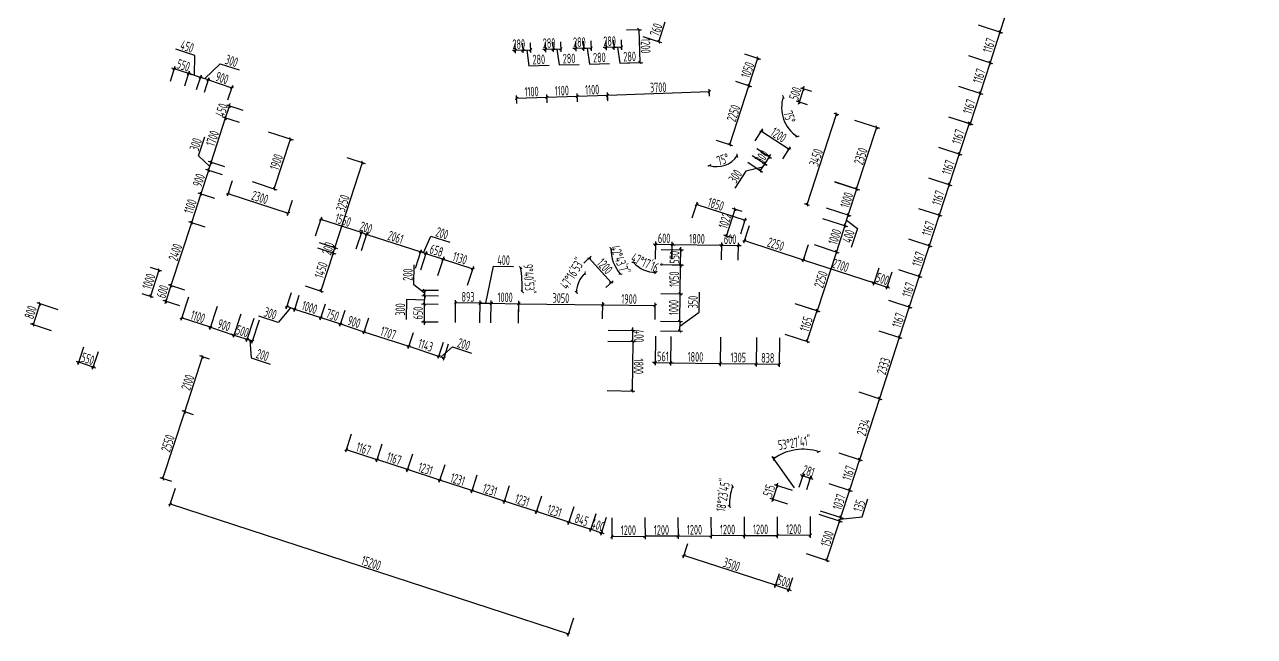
# Model space of a CAD drawing. Header units: millimetres. Extents: x 11639278 to 23698211, y -13072636 to -5537337.
# Drawn here: x 23634355 to 23678988, y -12742437 to -12720237 of the extents above; entities that cross this region are included whole.
import ezdxf

# ---------------------------------------------------------------- set-up
doc = ezdxf.new("R2010")
doc.units = ezdxf.units.MM
doc.header["$LTSCALE"] = 10
doc.layers.add('A2-RI-F1$0$$0$$34$A-DIMS-100', color=1, linetype='Continuous')
doc.layers.add('A2-RI-F1$0$$1$A-DIMS-100', color=1, linetype='Continuous')
doc.styles.add('A2-RI-F1$0$$0$$0$XD2008', font='hzs.shx', dxfattribs={"width": 0.7, "bigfont": 'hztxt.shx'})
doc.styles.add('A2-RI-F1$0$$1$XD2008', font='hzs.shx', dxfattribs={"width": 0.7, "bigfont": 'hztxt.shx'})

# ---------------------------------------------------------------- blocks, each defined once
blk = doc.blocks.new('A2-RI-F1$0$$0$_ArchTick')
at = {"color": 0, "linetype": 'ByBlock', "const_width": 0.4}
blk.add_lwpolyline([(-0.5, -0.5), (0.5, 0.5)], dxfattribs=at)
blk = doc.blocks.new('A2-RI-F1$0$$0$$20$_ArchTick')
at = {"color": 0, "linetype": 'ByBlock', "const_width": 0.4}
blk.add_lwpolyline([(-0.5, -0.5), (0.5, 0.5)], dxfattribs=at)
blk = doc.blocks.new('A2-RI-F1$0$$AUDIT_BAD_BLOCK_RECORD5')
at = {"layer": 'A2-RI-F1$0$$0$$34$A-DIMS-100', "color": 0, "lineweight": -2, "transparency": 16777216}
for centre, radius, start, end in [((11854769, -6348925), 1365, 179.2457, 221.9642), ((11855048, -6348675), 1102, 221.9642, 269.2521), ((11844998, -6350402), 5191, 359.2284, 8.9097), ((11853104, -6350511), 953, 131.947, 179.2284)]:
    blk.add_arc(centre, radius, start, end, dxfattribs=at)
at = {"layer": 'A2-RI-F1$0$$1$A-DIMS-100', "color": 0, "lineweight": -2, "transparency": 16777216}
for p, q in [((11867886, -6339942), (11867525, -6341051)), ((11853965, -6340973), (11854518, -6340955)), ((11854418, -6340958), (11854457, -6342157)), ((11855142, -6341401), (11855377, -6340678)), ((11866739, -6340795), (11867620, -6341082)), ((11866739, -6340795), (11867620, -6341082)), ((11849919, -6341461), (11849931, -6341818)), ((11850199, -6341451), (11850211, -6341808)), ((11850199, -6341451), (11850211, -6341808)), ((11850479, -6341442), (11850490, -6341799)), ((11851019, -6341425), (11851031, -6341782)), ((11851298, -6341416), (11851310, -6341773)), ((11851299, -6341415), (11851311, -6341772)), ((11851578, -6341407), (11851590, -6341764)), ((11852118, -6341389), (11852130, -6341746)), ((11852398, -6341380), (11852409, -6341737)), ((11852398, -6341380), (11852409, -6341737)), ((11852678, -6341371), (11852689, -6341728)), ((11853217, -6341353), (11853229, -6341710)), ((11853497, -6341344), (11853509, -6341701)), ((11853497, -6341344), (11853509, -6341701)), ((11853777, -6341335), (11853789, -6341692)), ((11854561, -6341212), (11855237, -6341432)), ((11867525, -6341051), (11867163, -6342161)), ((11838304, -6341904), (11837610, -6341678)), ((11838296, -6342628), (11838304, -6341904)), ((11849927, -6341718), (11849827, -6341721)), ((11850207, -6341709), (11849927, -6341718)), ((11850207, -6341709), (11850487, -6341699)), ((11850207, -6341709), (11850307, -6341705)), ((11850347, -6341704), (11850429, -6342283)), ((11851028, -6341682), (11850928, -6341685)), ((11851308, -6341672), (11851028, -6341682)), ((11851307, -6341673), (11851587, -6341664)), ((11851308, -6341672), (11851408, -6341669)), ((11851447, -6341668), (11851529, -6342247)), ((11852126, -6341646), (11852026, -6341649)), ((11852406, -6341637), (11852126, -6341646)), ((11852406, -6341637), (11852686, -6341628)), ((11852406, -6341637), (11852506, -6341634)), ((11852546, -6341632), (11852628, -6342212)), ((11853226, -6341610), (11853126, -6341613)), ((11853506, -6341601), (11853226, -6341610)), ((11853506, -6341601), (11853785, -6341592)), ((11853506, -6341601), (11853605, -6341598)), ((11853645, -6341596), (11853727, -6342176)), ((11858248, -6341838), (11858835, -6342030)), ((11866378, -6341905), (11867258, -6342192)), ((11866378, -6341905), (11867258, -6342192)), ((11837415, -6342831), (11837590, -6342293)), ((11837559, -6342388), (11837464, -6342357)), ((11838653, -6342745), (11839222, -6342200)), ((11839222, -6342200), (11839916, -6342427)), ((11850429, -6342283), (11851159, -6342259)), ((11851529, -6342247), (11852258, -6342224)), ((11852628, -6342212), (11853358, -6342188)), ((11853727, -6342176), (11854457, -6342152)), ((11854004, -6342172), (11854557, -6342154)), ((11858415, -6342997), (11858740, -6341999)), ((11867163, -6342161), (11866802, -6343270)), ((11838082, -6342559), (11837559, -6342388)), ((11837938, -6343001), (11838113, -6342464)), ((11837938, -6343001), (11838113, -6342464)), ((11838510, -6342698), (11838082, -6342559)), ((11838082, -6342559), (11838177, -6342590)), ((11838366, -6343141), (11838541, -6342603)), ((11838366, -6343141), (11838541, -6342603)), ((11838795, -6342791), (11838510, -6342698)), ((11838651, -6343234), (11838826, -6342696)), ((11838651, -6343234), (11838826, -6342696)), ((11838795, -6342791), (11839651, -6343070)), ((11839507, -6343513), (11839682, -6342975)), ((11853286, -6343508), (11853276, -6343249)), ((11853287, -6343542), (11853278, -6343249)), ((11856978, -6343219), (11853280, -6343349)), ((11856983, -6343378), (11856974, -6343119)), ((11857718, -6345136), (11858415, -6342997)), ((11857923, -6342837), (11858510, -6343028)), ((11857923, -6342837), (11858510, -6343028)), ((11860389, -6343114), (11860234, -6343590)), ((11860692, -6343213), (11860294, -6343083)), ((11860389, -6343114), (11860420, -6343019)), ((11866016, -6343014), (11866897, -6343301)), ((11866016, -6343014), (11866897, -6343301)), ((11866802, -6343270), (11866440, -6344379)), ((11840063, -6343904), (11839466, -6343710)), ((11839561, -6343741), (11839592, -6343646)), ((11849989, -6343650), (11849979, -6343357)), ((11851082, -6343421), (11849983, -6343457)), ((11851088, -6343614), (11851079, -6343321)), ((11851088, -6343614), (11851079, -6343321)), ((11852182, -6343385), (11851082, -6343421)), ((11852188, -6343578), (11852178, -6343285)), ((11852188, -6343578), (11852178, -6343285)), ((11853281, -6343349), (11852182, -6343385)), ((11860537, -6343689), (11860139, -6343559)), ((11860234, -6343590), (11860203, -6343685)), ((11838895, -6345785), (11839421, -6344169)), ((11839923, -6344332), (11839326, -6344138)), ((11839923, -6344332), (11839326, -6344138)), ((11839421, -6344169), (11839390, -6344264)), ((11839421, -6344169), (11839561, -6343741)), ((11860527, -6347314), (11861596, -6344034)), ((11861678, -6344061), (11861501, -6344003)), ((11865655, -6344123), (11866535, -6344410)), ((11865655, -6344123), (11866496, -6344398)), ((11858639, -6344998), (11858923, -6344562)), ((11862249, -6344247), (11863147, -6344539)), ((11862323, -6346743), (11863052, -6344508)), ((11866401, -6344367), (11866040, -6345476)), ((11838437, -6345549), (11838663, -6344855)), ((11840969, -6344673), (11841867, -6344966)), ((11841183, -6346741), (11841772, -6344935)), ((11857225, -6344976), (11857813, -6345167)), ((11858868, -6344646), (11859874, -6345300)), ((11858698, -6345276), (11859237, -6345629)), ((11859153, -6345574), (11859208, -6345491)), ((11859644, -6345653), (11859928, -6345216)), ((11865293, -6345232), (11866135, -6345507)), ((11865293, -6345232), (11866135, -6345507)), ((11866040, -6345476), (11865678, -6346585)), ((11838848, -6345927), (11838437, -6345549)), ((11839396, -6345948), (11838800, -6345754)), ((11839396, -6345948), (11838800, -6345754)), ((11838802, -6346070), (11838895, -6345785)), ((11843384, -6348878), (11844391, -6345788)), ((11843821, -6345603), (11844486, -6345819)), ((11858906, -6345951), (11858306, -6346103)), ((11858369, -6345778), (11858908, -6346131)), ((11858533, -6345527), (11859072, -6345880)), ((11858533, -6345527), (11859072, -6345880)), ((11858989, -6345825), (11858824, -6346076)), ((11858989, -6345825), (11858934, -6345909)), ((11859153, -6345574), (11858989, -6345825)), ((11838802, -6346070), (11838523, -6346926)), ((11839303, -6346234), (11838707, -6346039)), ((11839303, -6346234), (11838707, -6346039)), ((11858306, -6346103), (11857906, -6346714)), ((11864932, -6346342), (11865773, -6346616)), ((11864932, -6346342), (11865773, -6346616)), ((11839653, -6346453), (11839473, -6347004)), ((11840380, -6346479), (11841278, -6346772)), ((11861518, -6346480), (11862423, -6346772)), ((11861521, -6346481), (11862418, -6346774)), ((11862021, -6347693), (11862328, -6346742)), ((11865678, -6346585), (11865317, -6347694)), ((11838523, -6346926), (11838182, -6347972)), ((11839024, -6347089), (11838428, -6346895)), ((11839024, -6347089), (11838428, -6346895)), ((11839504, -6346909), (11841691, -6347621)), ((11841839, -6347165), (11841660, -6347716)), ((11856359, -6347796), (11856548, -6347215)), ((11860609, -6347341), (11860432, -6347283)), ((11856517, -6347310), (11858276, -6347883)), ((11857601, -6348454), (11857917, -6347482)), ((11858170, -6347564), (11857822, -6347451)), ((11861211, -6347431), (11862116, -6347724)), ((11861211, -6347431), (11862116, -6347724)), ((11861898, -6348074), (11862021, -6347693)), ((11864570, -6347451), (11865412, -6347725)), ((11864570, -6347451), (11865412, -6347725)), ((11865317, -6347694), (11864955, -6348804)), ((11838182, -6347972), (11837438, -6350254)), ((11838684, -6348135), (11838087, -6347941)), ((11838684, -6348135), (11838087, -6347941)), ((11842686, -6348441), (11842909, -6347755)), ((11844352, -6348330), (11842878, -6347850)), ((11858118, -6348369), (11858307, -6347788)), ((11858423, -6348080), (11858218, -6348709)), ((11861087, -6347812), (11861992, -6348107)), ((11861088, -6347812), (11861993, -6348104)), ((11861897, -6348076), (11861587, -6349027)), ((11861959, -6347883), (11862352, -6348180)), ((11862352, -6348180), (11862128, -6348875)), ((11844160, -6348921), (11844383, -6348235)), ((11844160, -6348921), (11844383, -6348235)), ((11844352, -6348330), (11844257, -6348299)), ((11844350, -6348983), (11844573, -6348297)), ((11844350, -6348983), (11844573, -6348297)), ((11844352, -6348330), (11844542, -6348392)), ((11844542, -6348392), (11844637, -6348423)), ((11844542, -6348392), (11846502, -6349031)), ((11846597, -6349062), (11846863, -6348454)), ((11846863, -6348454), (11847558, -6348680)), ((11857853, -6348536), (11857506, -6348423)), ((11858249, -6348614), (11860388, -6349311)), ((11864208, -6348560), (11865050, -6348835)), ((11864208, -6348560), (11865050, -6348835)), ((11842752, -6348883), (11843417, -6349100)), ((11842752, -6348883), (11843417, -6349100)), ((11842814, -6348693), (11843479, -6348909)), ((11842814, -6348693), (11843479, -6348909)), ((11843322, -6349069), (11842872, -6350447)), ((11843322, -6349069), (11843291, -6349164)), ((11843322, -6349069), (11843384, -6348878)), ((11843384, -6348878), (11843415, -6348783)), ((11846310, -6349622), (11846533, -6348936)), ((11846310, -6349622), (11846533, -6348936)), ((11846500, -6349684), (11846723, -6348998)), ((11846500, -6349684), (11846723, -6348998)), ((11846502, -6349031), (11846692, -6349093)), ((11846692, -6349093), (11846597, -6349062)), ((11855032, -6348756), (11854932, -6348754)), ((11855023, -6349287), (11855034, -6348656)), ((11855631, -6348767), (11855032, -6348756)), ((11855229, -6348942), (11856043, -6348957)), ((11855621, -6349295), (11855629, -6348666)), ((11855622, -6349298), (11855633, -6348667)), ((11855628, -6348766), (11857427, -6348790)), ((11855631, -6348767), (11855731, -6348769)), ((11855933, -6349504), (11855943, -6348955)), ((11855943, -6348955), (11855945, -6348855)), ((11857427, -6348790), (11857328, -6348788)), ((11857420, -6349319), (11857429, -6348690)), ((11857420, -6349319), (11857429, -6348690)), ((11857427, -6348790), (11858028, -6348798)), ((11858021, -6349327), (11858029, -6348698)), ((11858028, -6348798), (11858128, -6348799)), ((11860562, -6348777), (11860357, -6349406)), ((11860562, -6348777), (11860357, -6349406)), ((11860777, -6348763), (11861682, -6349058)), ((11860777, -6348763), (11861682, -6349058)), ((11861587, -6349027), (11860889, -6351166)), ((11864955, -6348804), (11864593, -6349913)), ((11846256, -6350222), (11846266, -6349493)), ((11846692, -6349093), (11847318, -6349297)), ((11847126, -6349888), (11847349, -6349202)), ((11847126, -6349888), (11847349, -6349202)), ((11847318, -6349297), (11847413, -6349328)), ((11847318, -6349297), (11848393, -6349647)), ((11852418, -6349435), (11852692, -6349189)), ((11852617, -6349256), (11853415, -6350143)), ((11855219, -6349491), (11856033, -6349506)), ((11855231, -6349490), (11856031, -6349501)), ((11855917, -6350549), (11855931, -6349499)), ((11855933, -6349504), (11855931, -6349604)), ((11860388, -6349311), (11862955, -6350148)), ((11836685, -6349587), (11837097, -6349722)), ((11837002, -6349691), (11836692, -6350641)), ((11848200, -6350238), (11848424, -6349552)), ((11848862, -6350892), (11849143, -6349547)), ((11849143, -6349547), (11849872, -6349557)), ((11863129, -6349614), (11862924, -6350243)), ((11863129, -6349614), (11862924, -6350243)), ((11863604, -6349769), (11863399, -6350398)), ((11863847, -6349669), (11864689, -6349944)), ((11863847, -6349669), (11864689, -6349944)), ((11864593, -6349913), (11864232, -6351022)), ((11837438, -6350254), (11837252, -6350824)), ((11837940, -6350417), (11837343, -6350223)), ((11837940, -6350417), (11837343, -6350223)), ((11837438, -6350254), (11837469, -6350158)), ((11842303, -6350262), (11842967, -6350478)), ((11846639, -6350526), (11846256, -6350222)), ((11853216, -6350322), (11853490, -6350076)), ((11862955, -6350148), (11862860, -6350117)), ((11862955, -6350148), (11863430, -6350303)), ((11863430, -6350303), (11863525, -6350334)), ((11836375, -6350538), (11836787, -6350672)), ((11837754, -6350988), (11837157, -6350793)), ((11837252, -6350824), (11837221, -6350919)), ((11838068, -6350669), (11837791, -6351520)), ((11841798, -6350518), (11841607, -6351105)), ((11842084, -6350611), (11841892, -6351198)), ((11842084, -6350611), (11841892, -6351198)), ((11845988, -6350757), (11845978, -6351486)), ((11846635, -6350776), (11845988, -6350757)), ((11847145, -6350633), (11846537, -6350624)), ((11847145, -6350633), (11846537, -6350624)), ((11847148, -6350432), (11846540, -6350424)), ((11846637, -6350626), (11846633, -6350926)), ((11846633, -6350926), (11846635, -6350826)), ((11846640, -6350425), (11846637, -6350626)), ((11847759, -6351590), (11847770, -6350778)), ((11848652, -6351602), (11848663, -6350790)), ((11848652, -6351602), (11848663, -6350790)), ((11849052, -6351608), (11849063, -6350795)), ((11849052, -6351608), (11849063, -6350795)), ((11850052, -6351621), (11850063, -6350808)), ((11850055, -6351421), (11850063, -6350810)), ((11853105, -6351462), (11853113, -6350851)), ((11853105, -6351462), (11853113, -6350851)), ((11855217, -6350539), (11856017, -6350550)), ((11855217, -6350539), (11856017, -6350550)), ((11855903, -6351549), (11855917, -6350549)), ((11856604, -6351217), (11856614, -6350488)), ((11863485, -6350779), (11864327, -6351053)), ((11863485, -6350779), (11864327, -6351053)), ((11832681, -6350912), (11832433, -6351672)), ((11833347, -6351129), (11832586, -6350881)), ((11839114, -6351010), (11838836, -6351861)), ((11839114, -6351010), (11838836, -6351861)), ((11839969, -6351289), (11839692, -6352140)), ((11839969, -6351289), (11839692, -6352140)), ((11841781, -6351056), (11841323, -6351587)), ((11841923, -6351103), (11841638, -6351010)), ((11841923, -6351103), (11842874, -6351413)), ((11843034, -6350921), (11842843, -6351508)), ((11843034, -6350921), (11842843, -6351508)), ((11843748, -6351153), (11843556, -6351740)), ((11843748, -6351153), (11843556, -6351740)), ((11847141, -6350933), (11846533, -6350924)), ((11847141, -6350933), (11846533, -6350924)), ((11846633, -6350926), (11846625, -6351575)), ((11848662, -6350890), (11847769, -6350878)), ((11848662, -6350890), (11849062, -6350895)), ((11849062, -6350895), (11850062, -6350908)), ((11850062, -6350910), (11853112, -6350951)), ((11853112, -6350951), (11855011, -6350976)), ((11855005, -6351487), (11855013, -6350876)), ((11855901, -6351724), (11856604, -6351217)), ((11860080, -6350902), (11860977, -6351195)), ((11860080, -6350902), (11860985, -6351197)), ((11860882, -6351164), (11860521, -6352271)), ((11864232, -6351022), (11863870, -6352131)), ((11833099, -6351889), (11832338, -6351641)), ((11838867, -6351766), (11837822, -6351425)), ((11840445, -6351444), (11840168, -6352295)), ((11840445, -6351444), (11840168, -6352295)), ((11840635, -6351506), (11840358, -6352357)), ((11841323, -6351587), (11840628, -6351361)), ((11842874, -6351413), (11843587, -6351645)), ((11843587, -6351645), (11844443, -6351924)), ((11844603, -6351432), (11844412, -6352019)), ((11844603, -6351432), (11844412, -6352019)), ((11847132, -6351582), (11846525, -6351574)), ((11846625, -6351575), (11846623, -6351675)), ((11855204, -6351539), (11856003, -6351550)), ((11855204, -6351539), (11856003, -6351550)), ((11855903, -6351549), (11855899, -6351899)), ((11838867, -6351766), (11839723, -6352045)), ((11839723, -6352045), (11839628, -6352014)), ((11839723, -6352045), (11840199, -6352200)), ((11840199, -6352200), (11840294, -6352231)), ((11840389, -6352262), (11840199, -6352200)), ((11844443, -6351924), (11846066, -6352453)), ((11846226, -6351961), (11846035, -6352548)), ((11846226, -6351961), (11846035, -6352548)), ((11853299, -6351864), (11854302, -6351878)), ((11854197, -6352277), (11854202, -6351877)), ((11854202, -6351877), (11854204, -6351777)), ((11855023, -6352088), (11855008, -6353144)), ((11855199, -6351890), (11855999, -6351901)), ((11855583, -6352095), (11855569, -6353152)), ((11855583, -6352095), (11855569, -6353152)), ((11857383, -6352119), (11857369, -6353176)), ((11857383, -6352119), (11857369, -6353176)), ((11858688, -6352136), (11858674, -6353193)), ((11858688, -6352136), (11858674, -6353193)), ((11859526, -6352148), (11859512, -6353205)), ((11859719, -6352010), (11860616, -6352302)), ((11863124, -6351888), (11863965, -6352162)), ((11863124, -6351888), (11863965, -6352162)), ((11863870, -6352131), (11863147, -6354350)), ((11834269, -6352481), (11834057, -6353131)), ((11840294, -6352231), (11840345, -6352871)), ((11846066, -6352453), (11847153, -6352807)), ((11847313, -6352315), (11847122, -6352902)), ((11847313, -6352315), (11847122, -6352902)), ((11847248, -6352838), (11847651, -6352478)), ((11847503, -6352377), (11847312, -6352964)), ((11847651, -6352478), (11848345, -6352704)), ((11853294, -6352264), (11854297, -6352278)), ((11853294, -6352264), (11854297, -6352278)), ((11854197, -6352277), (11854173, -6354076)), ((11854197, -6352277), (11854195, -6352377)), ((11834088, -6353036), (11833993, -6353005)), ((11834611, -6353207), (11834088, -6353036)), ((11834792, -6352652), (11834580, -6353302)), ((11837935, -6354833), (11838585, -6352836)), ((11838838, -6352919), (11838490, -6352805)), ((11840345, -6352871), (11841039, -6353097)), ((11847153, -6352807), (11847343, -6352869)), ((11855010, -6353044), (11854910, -6353043)), ((11855010, -6353044), (11855570, -6353052)), ((11855570, -6353052), (11857370, -6353076)), ((11855570, -6353052), (11855670, -6353053)), ((11857370, -6353076), (11858675, -6353093)), ((11858675, -6353093), (11859513, -6353105)), ((11834611, -6353207), (11834706, -6353238)), ((11853270, -6354064), (11854273, -6354078)), ((11862401, -6354106), (11863242, -6354381)), ((11862401, -6354106), (11863242, -6354381)), ((11863147, -6354350), (11862424, -6356569)), ((11837144, -6357257), (11837935, -6354833)), ((11838254, -6354937), (11837839, -6354802)), ((11838187, -6354915), (11837839, -6354802)), ((11843983, -6355647), (11843771, -6356297)), ((11843802, -6356202), (11844911, -6356564)), ((11845092, -6356009), (11844880, -6356659)), ((11845092, -6356009), (11844880, -6356659)), ((11846021, -6356925), (11844911, -6356564)), ((11846202, -6356370), (11845990, -6357021)), ((11846202, -6356370), (11845990, -6357021)), ((11860064, -6357592), (11859254, -6356453)), ((11861678, -6356325), (11862519, -6356599)), ((11861678, -6356326), (11862519, -6356600)), ((11862424, -6356568), (11862063, -6357678)), ((11847191, -6357307), (11846021, -6356925)), ((11847372, -6356752), (11847160, -6357402)), ((11847372, -6356752), (11847160, -6357402)), ((11860242, -6357565), (11860407, -6357057)), ((11837464, -6357362), (11837049, -6357226)), ((11848361, -6357688), (11847191, -6357307)), ((11848542, -6357133), (11848330, -6357783)), ((11848542, -6357133), (11848330, -6357783)), ((11849713, -6357515), (11849501, -6358165)), ((11849713, -6357515), (11849501, -6358165)), ((11859436, -6357513), (11859276, -6358003)), ((11859989, -6357693), (11859341, -6357482)), ((11859436, -6357513), (11859467, -6357418)), ((11860376, -6357152), (11860281, -6357121)), ((11860376, -6357152), (11860643, -6357240)), ((11860509, -6357652), (11860674, -6357145)), ((11860643, -6357240), (11860738, -6357271)), ((11861316, -6357434), (11862158, -6357709)), ((11861316, -6357434), (11862158, -6357709)), ((11837592, -6357614), (11837378, -6358271)), ((11849532, -6358070), (11848361, -6357688)), ((11850883, -6357896), (11850671, -6358546)), ((11850883, -6357896), (11850671, -6358546)), ((11859830, -6358183), (11859181, -6357972)), ((11859276, -6358003), (11859245, -6358098)), ((11862063, -6357678), (11861741, -6358664)), ((11862523, -6358638), (11862734, -6357988)), ((11837409, -6358176), (11851861, -6362886)), ((11850702, -6358451), (11849532, -6358070)), ((11851872, -6358833), (11850702, -6358451)), ((11852053, -6358278), (11851841, -6358928)), ((11852053, -6358278), (11851841, -6358928)), ((11860995, -6358420), (11861836, -6358695)), ((11860995, -6358421), (11861836, -6358695)), ((11851872, -6358833), (11852676, -6359095)), ((11852858, -6358538), (11852645, -6359190)), ((11852857, -6358540), (11852645, -6359190)), ((11853238, -6358662), (11853026, -6359314)), ((11853437, -6358677), (11853442, -6359457)), ((11854636, -6358669), (11854642, -6359449)), ((11854636, -6358669), (11854642, -6359449)), ((11855836, -6358661), (11855841, -6359441)), ((11855836, -6358661), (11855841, -6359441)), ((11857036, -6358653), (11857041, -6359433)), ((11857036, -6358653), (11857041, -6359433)), ((11858236, -6358645), (11858241, -6359425)), ((11858236, -6358645), (11858241, -6359425)), ((11859435, -6358637), (11859440, -6359417)), ((11859435, -6358637), (11859440, -6359417)), ((11860635, -6358629), (11860640, -6359409)), ((11860953, -6358549), (11861794, -6358823)), ((11860953, -6358549), (11861794, -6358823)), ((11861699, -6358792), (11861234, -6360219)), ((11861741, -6358664), (11861699, -6358792)), ((11861720, -6358728), (11862523, -6358638)), ((11852676, -6359095), (11852581, -6359064)), ((11852676, -6359095), (11853057, -6359219)), ((11853057, -6359219), (11853152, -6359250)), ((11855841, -6359341), (11854641, -6359349)), ((11855841, -6359341), (11857040, -6359333)), ((11858240, -6359325), (11857040, -6359333)), ((11858240, -6359325), (11859440, -6359317)), ((11860639, -6359309), (11859440, -6359317)), ((11853441, -6359357), (11854641, -6359349)), ((11856186, -6359623), (11856018, -6360137)), ((11859376, -6361127), (11856049, -6360042)), ((11860488, -6359975), (11861329, -6360250)), ((11859376, -6361127), (11859281, -6361096)), ((11859513, -6360707), (11859345, -6361222)), ((11859513, -6360707), (11859345, -6361222)), ((11859376, -6361127), (11859852, -6361282)), ((11859989, -6360862), (11859821, -6361377)), ((11859852, -6361282), (11859947, -6361313)), ((11852044, -6362324), (11851830, -6362981))]:
    blk.add_line(p, q, dxfattribs=at)
for centre, radius, start, end in [((11860855, -6343792), 1255, 161.947, 236.9465), ((11857252, -6345055), 881, 251.947, 326.947), ((11857252, -6345055), 881, 251.947, 326.947), ((11860382, -6358040), 1848, 71.947, 125.4085), ((11860040, -6358251), 2337, 161.947, 180.3428)]:
    blk.add_arc(centre, radius, start, end, dxfattribs=at)
at = {"layer": 'Defpoints', "color": 0, "transparency": 16777216}
for p in [(11853765, -6340979), (11849913, -6341261), (11850192, -6341252), (11850192, -6341252), (11850472, -6341242), (11851012, -6341225), (11851292, -6341215), (11851292, -6341216), (11851572, -6341207), (11852111, -6341189), (11852391, -6341180), (11852391, -6341180), (11852671, -6341171), (11853211, -6341153), (11853491, -6341144), (11853491, -6341144), (11853770, -6341135), (11854371, -6341150), (11867525, -6341051), (11849927, -6341718), (11850487, -6341699), (11851028, -6341682), (11851587, -6341664), (11852126, -6341646), (11852686, -6341628), (11853226, -6341610), (11853785, -6341592), (11858058, -6341776), (11866188, -6341843), (11866188, -6341843), (11876759, -6341613), (11853805, -6342179), (11854457, -6342157), (11858740, -6341999), (11867163, -6342161), (11837559, -6342388), (11838082, -6342559), (11838510, -6342698), (11857733, -6342775), (11857733, -6342775), (11837353, -6343021), (11837876, -6343192), (11837876, -6343192), (11839651, -6343070), (11858415, -6342997), (11860883, -6343275), (11865826, -6342952), (11865826, -6342952), (11866802, -6343270), (11838304, -6343331), (11838304, -6343331), (11838589, -6343424), (11838589, -6343424), (11839445, -6343703), (11849983, -6343457), (11851082, -6343421), (11852182, -6343385), (11853280, -6343349), (11853293, -6343708), (11856990, -6343577), (11860234, -6343590), (11839421, -6344169), (11839561, -6343741), (11840253, -6343966), (11849995, -6343849), (11851095, -6343814), (11851095, -6343814), (11852194, -6343778), (11852194, -6343778), (11853294, -6343742), (11859609, -6343944), (11860728, -6343751), (11861596, -6344034), (11861869, -6344123), (11865464, -6344061), (11865464, -6344061), (11840113, -6344394), (11840113, -6344394), (11840779, -6344611), (11860573, -6344226), (11862059, -6344185), (11863052, -6344508), (11866440, -6344379), (11841772, -6344935), (11857035, -6344914), (11857035, -6344914), (11857035, -6344914), (11858366, -6345417), (11858366, -6345417), (11858529, -6345166), (11858530, -6345166), (11859874, -6345300), (11865103, -6345170), (11865103, -6345170), (11866040, -6345476), (11838895, -6345785), (11843631, -6345541), (11844391, -6345788), (11857359, -6345930), (11857359, -6345930), (11858201, -6345668), (11858989, -6345825), (11859535, -6345820), (11839494, -6346296), (11839494, -6346296), (11839587, -6346010), (11839587, -6346010), (11839715, -6346262), (11858824, -6346076), (11859206, -6346326), (11859206, -6346326), (11864741, -6346280), (11864741, -6346280), (11840190, -6346417), (11861328, -6346418), (11861330, -6346419), (11862328, -6346742), (11865678, -6346585), (11838523, -6346926), (11839215, -6347151), (11839215, -6347151), (11841901, -6346975), (11841691, -6347621), (11857917, -6347482), (11858360, -6347626), (11858360, -6347626), (11860799, -6347403), (11861021, -6347370), (11861021, -6347370), (11862021, -6347693), (11864380, -6347389), (11864380, -6347389), (11865317, -6347694), (11838182, -6347972), (11842878, -6347850), (11856297, -6347986), (11858276, -6347883), (11858484, -6347890), (11860897, -6347750), (11860898, -6347750), (11838874, -6348197), (11838874, -6348197), (11842624, -6348631), (11842624, -6348631), (11842624, -6348631), (11844542, -6348392), (11858043, -6348598), (11858056, -6348560), (11860624, -6348587), (11860624, -6348587), (11864018, -6348498), (11864018, -6348498), (11874589, -6348269), (11835594, -6348673), (11842562, -6348821), (11842562, -6348821), (11843384, -6348878), (11846502, -6349031), (11854769, -6348925), (11854769, -6348925), (11855029, -6348938), (11855032, -6348756), (11855943, -6348955), (11857427, -6348790), (11858028, -6348798), (11860587, -6348701), (11860587, -6348701), (11861587, -6349027), (11864955, -6348804), (11832345, -6349225), (11836495, -6349525), (11844098, -6349111), (11844098, -6349111), (11844288, -6349173), (11844288, -6349173), (11846692, -6349093), (11847318, -6349297), (11852442, -6349235), (11853442, -6349244), (11855019, -6349487), (11855019, -6349487), (11855031, -6349487), (11855618, -6349495), (11855618, -6349498), (11855931, -6349499), (11857418, -6349519), (11857418, -6349519), (11860388, -6349311), (11863191, -6349424), (11863191, -6349424), (11872151, -6349154), (11846248, -6349812), (11846248, -6349812), (11846438, -6349874), (11846438, -6349874), (11848393, -6349647), (11852270, -6349568), (11852304, -6349620), (11854459, -6349606), (11855035, -6349679), (11858018, -6349527), (11863657, -6349607), (11863657, -6349607), (11863666, -6349579), (11864593, -6349913), (11835567, -6350275), (11835567, -6350275), (11837438, -6350254), (11841860, -6350328), (11842113, -6350200), (11847064, -6350078), (11847064, -6350078), (11847064, -6350078), (11850184, -6350179), (11852191, -6350240), (11853021, -6350418), (11853415, -6350143), (11862955, -6350148), (11863430, -6350303), (11836185, -6350476), (11836692, -6350641), (11837252, -6350824), (11838130, -6350479), (11838130, -6350479), (11838130, -6350479), (11839176, -6350820), (11839176, -6350820), (11842146, -6350421), (11842146, -6350421), (11842872, -6350447), (11843096, -6350731), (11843096, -6350731), (11846637, -6350626), (11847345, -6350635), (11847345, -6350635), (11847348, -6350435), (11848138, -6350428), (11853067, -6350456), (11853067, -6350456), (11853067, -6350456), (11855017, -6350537), (11855017, -6350537), (11855023, -6350579), (11855917, -6350549), (11859889, -6350840), (11859889, -6350840), (11863295, -6350717), (11863295, -6350717), (11872705, -6350775), (11872705, -6350775), (11833537, -6351191), (11837944, -6351050), (11840031, -6351099), (11840031, -6351099), (11840507, -6351254), (11840507, -6351254), (11841638, -6351010), (11843810, -6350963), (11843810, -6350963), (11844665, -6351242), (11844665, -6351242), (11846633, -6350926), (11847341, -6350935), (11847341, -6350935), (11847769, -6350878), (11849062, -6350895), (11850062, -6350908), (11853112, -6350951), (11855011, -6350976), (11860889, -6351166), (11864232, -6351022), (11832433, -6351672), (11837822, -6351425), (11840697, -6351316), (11842874, -6351413), (11843587, -6351645), (11846625, -6351575), (11847332, -6351585), (11850052, -6351621), (11853102, -6351662), (11853102, -6351662), (11855002, -6351687), (11855004, -6351537), (11855004, -6351537), (11833289, -6351951), (11839723, -6352045), (11840199, -6352200), (11840199, -6352200), (11844443, -6351924), (11846288, -6351771), (11846288, -6351771), (11847375, -6352125), (11847375, -6352125), (11847565, -6352187), (11847757, -6351790), (11848650, -6351802), (11848650, -6351802), (11849050, -6351808), (11849050, -6351808), (11850050, -6351821), (11853099, -6351862), (11854202, -6351877), (11854999, -6351887), (11855025, -6351888), (11855586, -6351895), (11855586, -6351895), (11855899, -6351899), (11857386, -6351919), (11857386, -6351919), (11858691, -6351936), (11858691, -6351936), (11859528, -6351948), (11859528, -6351948), (11862934, -6351826), (11862934, -6351826), (11863870, -6352131), (11834331, -6352291), (11834854, -6352462), (11846066, -6352453), (11853094, -6352262), (11853094, -6352262), (11860521, -6352271), (11834088, -6353036), (11838585, -6352836), (11839028, -6352981), (11847153, -6352807), (11847343, -6352869), (11855570, -6353052), (11857370, -6353076), (11858675, -6353093), (11859513, -6353105), (11853070, -6354062), (11854173, -6354076), (11862211, -6354044), (11862211, -6354044), (11863147, -6354350), (11837935, -6354833), (11838377, -6354977), (11838445, -6354999), (11844045, -6355457), (11845154, -6355819), (11845154, -6355819), (11846264, -6356180), (11846264, -6356180), (11860390, -6356192), (11844911, -6356564), (11844911, -6356564), (11847434, -6356562), (11847434, -6356562), (11861487, -6356263), (11861487, -6356264), (11862424, -6356569), (11846021, -6356925), (11848604, -6356943), (11848604, -6356943), (11837654, -6357423), (11837654, -6357423), (11847191, -6357307), (11849775, -6357325), (11849775, -6357325), (11860643, -6357240), (11861126, -6357372), (11861126, -6357372), (11848361, -6357688), (11850945, -6357706), (11850945, -6357706), (11857753, -6357769), (11859276, -6358003), (11860180, -6357755), (11860180, -6357755), (11860180, -6357755), (11860447, -6357842), (11862063, -6357678), (11849532, -6358070), (11850702, -6358451), (11852115, -6358088), (11852115, -6358088), (11852919, -6358350), (11852920, -6358348), (11857035, -6358453), (11857035, -6358453), (11857118, -6358269), (11858234, -6358445), (11858234, -6358445), (11858258, -6358262), (11859434, -6358437), (11859434, -6358437), (11860020, -6358245), (11860469, -6358163), (11860634, -6358429), (11860804, -6358359), (11860804, -6358359), (11852857, -6358540), (11852857, -6358540), (11853300, -6358472), (11853435, -6358477), (11854635, -6358469), (11854635, -6358469), (11855835, -6358461), (11855835, -6358461), (11860762, -6358487), (11860763, -6358487), (11861699, -6358792), (11861741, -6358664), (11852676, -6359095), (11853057, -6359219), (11857040, -6359333), (11857040, -6359333), (11859440, -6359317), (11859440, -6359317), (11854641, -6359349), (11854641, -6359349), (11856185, -6359624), (11856248, -6359432), (11856049, -6360042), (11860298, -6359913), (11861234, -6360219), (11859575, -6360517), (11859575, -6360517), (11860051, -6360672), (11852092, -6360886), (11859513, -6360709), (11859513, -6360709), (11859852, -6361282), (11870306, -6361598), (11852106, -6362134), (11851861, -6362886)]:
    blk.add_point(p, dxfattribs=at)
at = {"layer": 'A2-RI-F1$0$$0$$34$A-DIMS-100', "color": 0, "lineweight": -2, "transparency": 16777216, "xscale": 100, "yscale": 100, "zscale": 100}
for p, rotation in [((11853404, -6348907), 89.24566017403515), ((11850126, -6349598), 98.90972915237298), ((11854229, -6349411), 131.964185409525), ((11852467, -6349802), 41.94703006139448), ((11853754, -6349838), 311.9641854094716), ((11855033, -6349776), 359.2520600839973), ((11850188, -6350472), 269.2283753461023), ((11852152, -6350498), 269.2283753461029)]:
    blk.add_blockref('A2-RI-F1$0$$0$$20$_ArchTick', p, dxfattribs=dict(at, rotation=rotation))
at = {"layer": 'A2-RI-F1$0$$1$A-DIMS-100', "color": 0, "lineweight": -2, "transparency": 16777216, "xscale": 100, "yscale": 100, "zscale": 100}
for p, rotation in [((11854418, -6340958), 91.8669128210904), ((11867525, -6341051), 251.9470404933707), ((11867525, -6341051), 71.94704049338493), ((11855142, -6341401), 251.9470404933479), ((11849927, -6341718), 1.866912821225314), ((11850207, -6341709), 181.8669128212253), ((11850207, -6341709), 181.8669128214282), ((11850487, -6341699), 1.866912821428221), ((11851028, -6341682), 2.000310708979767), ((11851307, -6341673), 181.8669128216063), ((11851308, -6341672), 182.0003107089798), ((11851587, -6341664), 1.866912821606268), ((11852126, -6341646), 1.866912821034837), ((11852406, -6341637), 181.8669128210348), ((11852406, -6341637), 181.8669128220245), ((11852686, -6341628), 1.866912822024473), ((11853226, -6341610), 1.866912820856828), ((11853506, -6341601), 181.8669128208568), ((11853506, -6341601), 181.8669128222025), ((11853785, -6341592), 1.866912822202533), ((11858740, -6341999), 71.94704049344082), ((11837559, -6342388), 341.9464284597054), ((11854457, -6342157), 271.8669128210904), ((11867163, -6342161), 251.9470404933849), ((11867163, -6342161), 71.94704049328381), ((11838082, -6342559), 161.9467506266805), ((11838082, -6342559), 161.9464284597054), ((11838510, -6342698), 161.9470404934789), ((11838510, -6342698), 341.9467506266806), ((11838795, -6342791), 161.9470404933557), ((11838795, -6342791), 341.9470404934789), ((11839651, -6343070), 341.9470404933556), ((11853280, -6343349), 182.0170353636507), ((11853281, -6343349), 1.866912821349463), ((11856978, -6343219), 2.017035363650672), ((11858415, -6342997), 71.94704049330034), ((11858415, -6342997), 251.9470404934408), ((11860389, -6343114), 251.9470404932506), ((11866802, -6343270), 251.9470404932838), ((11866802, -6343270), 71.94704049338493), ((11839561, -6343741), 251.9470404933688), ((11849983, -6343457), 181.8669128212462), ((11851082, -6343421), 181.8669128211366), ((11851082, -6343421), 1.866912821246185), ((11852182, -6343385), 181.8669128213494), ((11852182, -6343385), 1.866912821136593), ((11859662, -6343403), 71.94704049334571), ((11860234, -6343590), 71.9470404932506), ((11839421, -6344169), 71.94704049343513), ((11839421, -6344169), 71.94704049336885), ((11861596, -6344034), 71.94700741491974), ((11858868, -6344646), 146.9465488194513), ((11863052, -6344508), 71.9470404935167), ((11866401, -6344367), 71.94704049328381), ((11866440, -6344379), 251.9470404933849), ((11841772, -6344935), 71.94704038887735), ((11857718, -6345136), 251.9470404933003), ((11860171, -6344844), 326.9465488193384), ((11857991, -6345536), 56.94704049335844), ((11857991, -6345536), 56.94704049335844), ((11859153, -6345574), 236.7746070596452), ((11859874, -6345300), 326.9465488194513), ((11866040, -6345476), 251.9470404932838), ((11866040, -6345476), 71.94704049338493), ((11838895, -6345785), 71.94704049379897), ((11838895, -6345785), 251.9470404934351), ((11844391, -6345788), 71.9470404932013), ((11856979, -6345893), 161.9470385784911), ((11856979, -6345893), 161.9470385784911), ((11858989, -6345825), 56.77460705964518), ((11858989, -6345825), 56.77460705930186), ((11838802, -6346070), 71.94704049311306), ((11838802, -6346070), 251.947040493799), ((11858824, -6346076), 236.7746070593018), ((11838523, -6346926), 71.94703923014237), ((11838523, -6346926), 251.947040493113), ((11839504, -6346909), 161.9467459265868), ((11841183, -6346741), 251.9470403888774), ((11862323, -6346743), 251.9470404935167), ((11862328, -6346742), 72.09404418982122), ((11865678, -6346585), 251.9470404933849), ((11865678, -6346585), 71.94704049337078), ((11856517, -6347310), 161.9470611219763), ((11860527, -6347314), 251.9470074149197), ((11841691, -6347621), 341.9467459265868), ((11857917, -6347482), 71.94709003985555), ((11862021, -6347693), 252.0940441898212), ((11862021, -6347693), 72.0940441893542), ((11865317, -6347694), 251.9470404933707), ((11865317, -6347694), 71.94704049336718), ((11838182, -6347972), 71.94674592661435), ((11838182, -6347972), 251.9470392301424), ((11842878, -6347850), 161.9470404934015), ((11858276, -6347883), 341.9470611219763), ((11861897, -6348076), 71.94774253973804), ((11861898, -6348074), 252.0940441893542), ((11844352, -6348330), 341.9470404934015), ((11844352, -6348330), 341.9470404936496), ((11844542, -6348392), 161.9470404936497), ((11844542, -6348392), 161.947040493317), ((11857601, -6348454), 251.9470900398556), ((11858249, -6348614), 161.9470281787122), ((11843322, -6349069), 71.94704049246957), ((11843322, -6349069), 71.94704049287326), ((11843384, -6348878), 251.9470404932013), ((11843384, -6348878), 251.9470404924696), ((11846502, -6349031), 341.9470404933169), ((11846502, -6349031), 161.9470404936497), ((11846692, -6349093), 341.9470404936496), ((11846692, -6349093), 341.9470404934324), ((11855032, -6348756), 358.947030030463), ((11855628, -6348766), 179.2349047046861), ((11855631, -6348767), 178.947030030463), ((11855943, -6348955), 268.9470300301887), ((11857427, -6348790), 359.2349047046861), ((11857427, -6348790), 359.2349047044488), ((11858028, -6348798), 179.2349047044488), ((11861587, -6349027), 251.947742539738), ((11861587, -6349027), 71.94774253973573), ((11864955, -6348804), 251.9470404933672), ((11864955, -6348804), 71.94704049338493), ((11847318, -6349297), 161.9470404934324), ((11847318, -6349297), 161.9470404934695), ((11852617, -6349256), 131.9641866650519), ((11855931, -6349499), 89.23490470455606), ((11855933, -6349504), 88.9470300301887), ((11860388, -6349311), 341.9470281787122), ((11860388, -6349311), 161.9469883693022), ((11837002, -6349691), 71.94704049336183), ((11848393, -6349647), 341.9470404934694), ((11864593, -6349913), 251.9470404933849), ((11864593, -6349913), 71.94704049329572), ((11837438, -6350254), 251.9467459266143), ((11837438, -6350254), 251.9470404932914), ((11842872, -6350447), 251.9470404928733), ((11846640, -6350425), 89.23490470464137), ((11853415, -6350143), 311.9641866650519), ((11862955, -6350148), 341.9469883693022), ((11862955, -6350148), 341.9470404932117), ((11863430, -6350303), 161.9470404932117), ((11832681, -6350912), 71.94704049319212), ((11836692, -6350641), 251.9470404933618), ((11837252, -6350824), 71.94704049329141), ((11846633, -6350926), 269.2349047043373), ((11846633, -6350926), 269.2349047040636), ((11846637, -6350626), 269.2349047046413), ((11846637, -6350626), 89.2349047040636), ((11847769, -6350878), 179.2349047044676), ((11848662, -6350890), 359.2349047044676), ((11848662, -6350890), 179.2349047048349), ((11849062, -6350895), 359.2349047048348), ((11849062, -6350895), 179.2349047042035), ((11850062, -6350908), 359.2349047042035), ((11850062, -6350910), 179.2349047046061), ((11855917, -6350549), 89.23490470434668), ((11855917, -6350549), 269.2349047045561), ((11841638, -6351010), 161.9470404932675), ((11841923, -6351103), 161.9470404932704), ((11841923, -6351103), 341.9470404932675), ((11853112, -6350951), 359.2349047046061), ((11853112, -6350951), 179.234904704615), ((11855011, -6350976), 359.234904704615), ((11860882, -6351164), 71.94704049332377), ((11860889, -6351166), 251.9477425397357), ((11864232, -6351022), 251.9470404932957), ((11864232, -6351022), 71.94704049331338), ((11832433, -6351672), 251.9470404931921), ((11837822, -6351425), 161.9467265533304), ((11838867, -6351766), 161.9470404935792), ((11838867, -6351766), 341.9467265533304), ((11842874, -6351413), 341.9470404932705), ((11842874, -6351413), 161.9470404934189), ((11843587, -6351645), 161.9470404934121), ((11843587, -6351645), 341.9470404934189), ((11846625, -6351575), 89.23490470433734), ((11855903, -6351549), 269.2349047043467), ((11855903, -6351549), 89.23490470498606), ((11839723, -6352045), 341.9470404935792), ((11839723, -6352045), 341.9470404932881), ((11840199, -6352200), 161.9470404932881), ((11840199, -6352200), 161.9467459268248), ((11840389, -6352262), 341.9467459268248), ((11844443, -6351924), 161.9470404933315), ((11844443, -6351924), 341.947040493412), ((11854202, -6351877), 269.2349047020133), ((11855899, -6351899), 269.234904704986), ((11860521, -6352271), 251.9470404933238), ((11863870, -6352131), 251.9470404933134), ((11863870, -6352131), 71.94704049333433), ((11846066, -6352453), 341.9470404933315), ((11846066, -6352453), 161.9470404933812), ((11854197, -6352277), 89.2349047020133), ((11854197, -6352277), 89.23511028039523), ((11834088, -6353036), 341.9488166038755), ((11838585, -6352836), 71.9476338320498), ((11847153, -6352807), 341.9470404933812), ((11847153, -6352807), 161.947040493236), ((11847343, -6352869), 341.947040493236), ((11855010, -6353044), 359.234904689043), ((11855570, -6353052), 179.2349047047438), ((11855570, -6353052), 179.2349046890431), ((11857370, -6353076), 359.2349047047438), ((11857370, -6353076), 179.234904710954), ((11858675, -6353093), 359.234904710954), ((11858675, -6353093), 179.2349046948504), ((11859513, -6353105), 359.2349046948505), ((11834611, -6353207), 161.9488166038754), ((11854173, -6354076), 269.2351102803952), ((11863147, -6354350), 71.95043748444783), ((11863147, -6354350), 251.9470404933343), ((11837935, -6354833), 71.94704439034689), ((11837935, -6354833), 251.9476338320498), ((11843802, -6356202), 161.9470404933341), ((11860955, -6356283), 341.9470385784812), ((11844911, -6356564), 161.9470404933908), ((11844911, -6356564), 341.9470404933341), ((11859312, -6356534), 215.4084967038305), ((11862424, -6356568), 71.94704049336718), ((11862424, -6356569), 251.9504374844478), ((11846021, -6356925), 161.9470404933005), ((11846021, -6356925), 341.9470404933908), ((11860376, -6357152), 341.9470385785601), ((11837144, -6357257), 251.9470443903469), ((11847191, -6357307), 161.9470404933292), ((11847191, -6357307), 341.9470404933004), ((11857818, -6357527), 71.94704049334622), ((11859436, -6357513), 251.9470404929468), ((11860643, -6357240), 161.9470385785601), ((11848361, -6357688), 161.9470404933829), ((11848361, -6357688), 341.9470404933292), ((11849532, -6358070), 161.9470404933005), ((11849532, -6358070), 341.9470404933829), ((11859276, -6358003), 71.94704049294685), ((11862063, -6357678), 251.9470404933672), ((11862063, -6357678), 71.94704049327949), ((11837409, -6358176), 161.9466594555869), ((11850702, -6358451), 161.9470404933292), ((11850702, -6358451), 341.9470404933004), ((11857702, -6358265), 270.3427990340081), ((11851872, -6358833), 161.9470385784355), ((11851872, -6358833), 341.9470404933292), ((11861699, -6358792), 251.94704047999), ((11861699, -6358792), 71.94704050498133), ((11861741, -6358664), 71.94704047998995), ((11861741, -6358664), 251.9470404932795), ((11852676, -6359095), 341.9470404929712), ((11852676, -6359095), 341.9470385784355), ((11853057, -6359219), 161.9470404929711), ((11853441, -6359357), 180.3826888162084), ((11854641, -6359349), 180.3826888162084), ((11854641, -6359349), 0.3826888162083509), ((11855841, -6359341), 0.3826888162083364), ((11855841, -6359341), 180.3826888173648), ((11857040, -6359333), 180.3826888174537), ((11857040, -6359333), 0.3826888173647626), ((11858240, -6359325), 180.3826888174537), ((11858240, -6359325), 0.3826888174537402), ((11859440, -6359317), 0.3826888174537163), ((11859440, -6359317), 180.3826888175427), ((11860639, -6359309), 0.382688817542709), ((11856049, -6360042), 161.9470405055187), ((11861234, -6360219), 251.9470405049814), ((11859376, -6361127), 341.947040493078), ((11859376, -6361127), 341.9470405055187), ((11859852, -6361282), 161.947040493078), ((11851861, -6362886), 341.9466594555869)]:
    blk.add_blockref('A2-RI-F1$0$$0$_ArchTick', p, dxfattribs=dict(at, rotation=rotation))
at = {"layer": 'A2-RI-F1$0$$0$$34$A-DIMS-100', "color": 4, "transparency": 16777216, "char_height": 350, "attachment_point": 5, "style": 'A2-RI-F1$0$$0$$0$XD2008'}
for s, insert, rotation in [('\\A1;42°43\'7"', (11853733, -6349315), 290.6049), ('\\A1;47°17\'16"', (11854699, -6349443), 335.6081), ('\\A1;9°40\'53"', (11850433, -6350015), 274.0691), ('\\A1;47°16\'53"', (11852002, -6349813), 57.6732)]:
    blk.add_mtext(s, dxfattribs=dict(at, insert=insert, rotation=rotation))
at = {"layer": 'A2-RI-F1$0$$1$A-DIMS-100', "color": 4, "transparency": 16777216, "char_height": 350, "attachment_point": 5, "style": 'A2-RI-F1$0$$1$XD2008'}
for s, insert, rotation in [('\\A1;760', (11855046, -6340970), 71.947), ('\\A1;450', (11838027, -6341577), 341.9468), ('\\A1;280', (11850060, -6341488), 1.8669), ('\\A1;280', (11851160, -6341452), 2.0003), ('\\A1;280', (11852259, -6341417), 1.8669), ('\\A1;280', (11853358, -6341381), 1.8669), ('\\A1;1200', (11854663, -6341550), 271.8669), ('\\A1;1167', (11867130, -6341536), 71.947), ('\\A1;300', (11839639, -6342100), 341.947), ('\\A1;280', (11850787, -6342046), 1.8669), ('\\A1;280', (11851886, -6342011), 1.8669), ('\\A1;280', (11852986, -6341975), 1.8669), ('\\A1;280', (11854085, -6341939), 1.8669), ('\\A1;550', (11837890, -6342260), 341.9464), ('\\A1;1050', (11858364, -6342428), 71.947), ('\\A1;1167', (11866768, -6342646), 71.947), ('\\A1;900', (11839293, -6342717), 341.947), ('\\A1;1100', (11850525, -6343214), 1.8669), ('\\A1;1100', (11851624, -6343178), 1.8669), ('\\A1;1100', (11852724, -6343142), 1.8669), ('\\A1;3700', (11855121, -6343059), 2.017), ('\\A1;500', (11860097, -6343282), 71.947), ('\\A1;450', (11839277, -6343885), 71.947), ('\\A1;2250', (11857852, -6343997), 71.947), ('\\A1;1167', (11866407, -6343755), 71.947), ('\\A1;75°', (11859884, -6344135), 289.4468), ('\\A1;1200', (11859494, -6344784), 326.9465), ('\\A1;1167', (11866006, -6344851), 71.947), ('\\A1;300', (11838336, -6345132), 71.947), ('\\A1;1700', (11838944, -6344907), 71.947), ('\\A1;1900', (11841263, -6345768), 71.947), ('\\A1;75°', (11857471, -6345674), 19.447), ('\\A1;75°', (11857471, -6345674), 19.447), ('\\A1;300', (11858883, -6345576), 56.7746), ('\\A1;3450', (11860848, -6345604), 71.947), ('\\A1;2350', (11862473, -6345556), 71.947), ('\\A1;1167', (11865645, -6345961), 71.947), ('\\A1;900', (11838448, -6346428), 71.947), ('\\A1;300', (11857918, -6346285), 56.7746), ('\\A1;2300', (11840667, -6347051), 341.9467), ('\\A1;1167', (11865283, -6347070), 71.947), ('\\A1;1100', (11838138, -6347379), 71.947), ('\\A1;3250', (11843673, -6347264), 71.947), ('\\A1;1850', (11857215, -6347299), 341.9471), ('\\A1;1000', (11861960, -6347148), 72.094), ('\\A1;1550', (11843685, -6347876), 341.947), ('\\A1;1022', (11857545, -6347898), 71.9471), ('\\A1;200', (11844517, -6348147), 341.947), ('\\A1;200', (11847280, -6348353), 341.947), ('\\A1;1167', (11864922, -6348179), 71.947), ('\\A1;2061', (11845592, -6348498), 341.947), ('\\A1;600', (11855336, -6348537), 358.947), ('\\A1;1800', (11856531, -6348553), 359.2349), ('\\A1;600', (11857731, -6348569), 359.2349), ('\\A1;2250', (11859388, -6348748), 341.947), ('\\A1;1000', (11861528, -6348482), 71.9477), ('\\A1;400', (11862026, -6348458), 72.094), ('\\A1;2400', (11837596, -6349043), 71.9467), ('\\A1;200', (11843139, -6348904), 71.947), ('\\A1;658', (11847075, -6348981), 341.947), ('\\A1;1130', (11847925, -6349258), 341.947), ('\\A1;550', (11855713, -6349225), 88.947), ('\\A1;1167', (11864560, -6349288), 71.947), ('\\A1;1450', (11842883, -6349688), 71.947), ('\\A1;400', (11849510, -6349327), 359.2349), ('\\A1;1200', (11853184, -6349549), 311.9642), ('\\A1;2700', (11861741, -6349515), 341.947), ('\\A1;1000', (11836633, -6350096), 71.947), ('\\A1;200', (11846036, -6349855), 89.2349), ('\\A1;1050', (11855699, -6350021), 89.2349), ('\\A1;2250', (11861024, -6350027), 71.9477), ('\\A1;500', (11863262, -6350011), 341.947), ('\\A1;600', (11837131, -6350469), 71.947), ('\\A1;1167', (11864199, -6350398), 71.947), ('\\A1;1000', (11842469, -6351044), 341.947), ('\\A1;893', (11848218, -6350659), 359.2349), ('\\A1;1000', (11849565, -6350677), 359.2349), ('\\A1;3050', (11851590, -6350705), 359.2349), ('\\A1;1900', (11854064, -6350738), 359.2349), ('\\A1;1000', (11855685, -6351046), 89.2349), ('\\A1;350', (11856384, -6350850), 89.2349), ('\\A1;800', (11832343, -6351222), 71.947), ('\\A1;1100', (11838414, -6351381), 341.9467), ('\\A1;300', (11841045, -6351260), 341.947), ('\\A1;750', (11843300, -6351315), 341.947), ('\\A1;300', (11845758, -6351118), 89.2349), ('\\A1;650', (11846404, -6351248), 89.2349), ('\\A1;1167', (11863837, -6351507), 71.947), ('\\A1;900', (11839365, -6351691), 341.947), ('\\A1;500', (11840031, -6351908), 341.947), ('\\A1;900', (11844085, -6351570), 341.947), ('\\A1;1707', (11845324, -6351974), 341.947), ('\\A1;1165', (11860488, -6351648), 71.947), ('\\A1;1143', (11846679, -6352416), 341.947), ('\\A1;200', (11848068, -6352377), 341.947), ('\\A1;400', (11854424, -6352080), 269.2349), ('\\A1;200', (11840762, -6352770), 341.9467), ('\\A1;561', (11855293, -6352823), 359.2349), ('\\A1;550', (11834420, -6352908), 341.9488), ('\\A1;1800', (11854410, -6353179), 269.2351), ('\\A1;1800', (11856473, -6352839), 359.2349), ('\\A1;1305', (11858026, -6352860), 359.2349), ('\\A1;838', (11859097, -6352874), 359.2349), ('\\A1;2333', (11863295, -6353171), 71.947), ('\\A1;2100', (11838046, -6353765), 71.9476), ('\\A1;2334', (11862572, -6355390), 71.9504), ('\\A1;2550', (11837325, -6355975), 71.947), ('\\A1;53°27\'41"', (11860065, -6355958), 8.6778), ('\\A1;1167', (11844427, -6356169), 341.947), ('\\A1;1167', (11845536, -6356531), 341.947), ('\\A1;1231', (11846676, -6356902), 341.947), ('\\A1;1231', (11847846, -6357284), 341.947), ('\\A1;281', (11860579, -6356982), 341.947), ('\\A1;1167', (11862029, -6357053), 71.947), ('\\A1;1231', (11849016, -6357665), 341.947), ('\\A1;18°23\'45"', (11857475, -6357852), 81.1449), ('\\A1;515', (11859142, -6357688), 71.947), ('\\A1;1231', (11850187, -6358047), 341.947), ('\\A1;1037', (11861688, -6358101), 71.947), ('\\A1;1231', (11851357, -6358428), 341.947), ('\\A1;135', (11862415, -6358243), 71.947), ('\\A1;845', (11852344, -6358750), 341.947), ('\\A1;400', (11852936, -6358943), 341.947), ('\\A1;1200', (11854040, -6359128), 0.3827), ('\\A1;1200', (11855239, -6359120), 0.3827), ('\\A1;1200', (11856439, -6359112), 0.3827), ('\\A1;1200', (11857639, -6359104), 0.3827), ('\\A1;1200', (11858838, -6359096), 0.3827), ('\\A1;1200', (11860038, -6359088), 0.3827), ('\\A1;1500', (11861253, -6359436), 71.947), ('\\A1;15200', (11844705, -6360317), 341.9467), ('\\A1;3500', (11857782, -6360371), 341.947), ('\\A1;500', (11859684, -6360990), 341.947)]:
    blk.add_mtext(s, dxfattribs=dict(at, insert=insert, rotation=rotation))
blk = doc.blocks.new('A2-RI-F1')
at = {"layer": 'Defpoints', "color": 3}
blk.add_blockref('A2-RI-F1$0$$AUDIT_BAD_BLOCK_RECORD5', (11802229.1, -6379455.7), dxfattribs=at)

msp = doc.modelspace()

# ---------------------------------------------------------------- block references
msp.add_blockref('A2-RI-F1', (0, 0))

doc.saveas('drawing.dxf')
